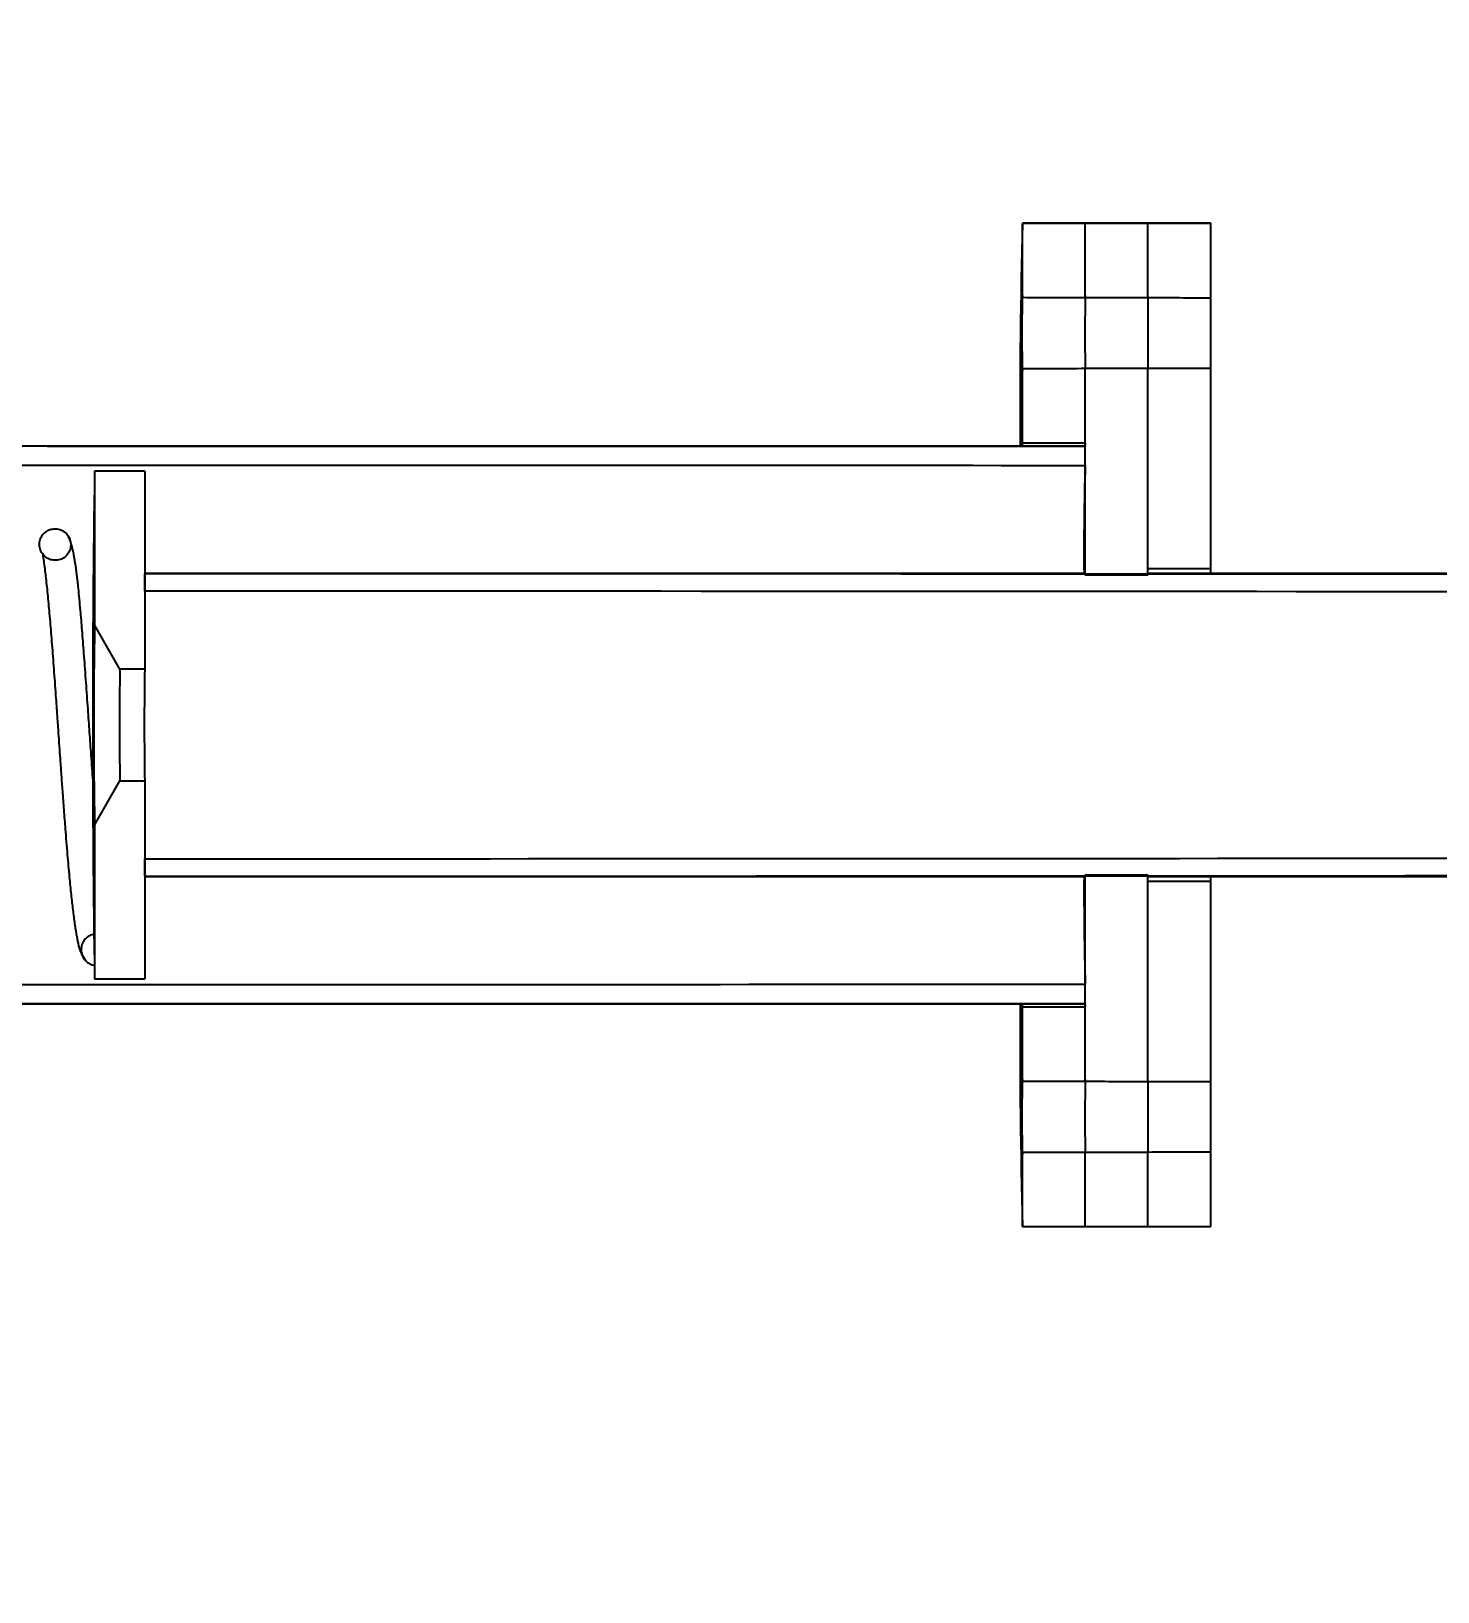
# Model space of a CAD drawing. Header units: millimetres. Extents: x 122 to 2816, y -707 to 556.
# Drawn here: x 819.969 to 822.008, y 293.232 to 295.494 of the extents above; entities that cross this region are included whole.
import ezdxf

# ---------------------------------------------------------------- set-up
doc = ezdxf.new("R2010")
doc.units = ezdxf.units.MM
doc.header["$PDSIZE"] = -1
doc.layers.add('FORMAT', color=7, linetype='Continuous')
doc.styles.add('SLDTEXTSTYLE7', font='TXT', dxfattribs={"width": 0.75})
doc.dimstyles.new('SLDDIMSTYLE5', dxfattribs={"dimtxt": 1.852083, "dimasz": 1.852083, "dimexe": 0, "dimexo": 0.625, "dimgap": 0.463021, "dimtad": 1, "dimlfac": 110, "dimzin": 12, "dimtxsty": 'SLDTEXTSTYLE7', "dimsah": 1, "dimcen": 2.5, "dimadec": 1, "dimazin": 3, "dimtfac": 1, "dimtdec": 1, "dimtmove": 0, "dimatfit": 3, "dimfrac": 2, "dimtzin": 12})
pattern_1 = [(45, (577.821, 87.9), (-6.7352, 6.7352), []), (45, (582.311, 87.9), (-6.7352, 6.7352), [])]
pattern_2 = [(45, (577.821, 87.9), (-13.4704, 13.4704), []), (45, (582.311, 87.9), (-13.4704, 13.4704), []), (45, (586.801, 87.9), (-13.4704, 13.4704), []), (45, (591.292, 87.9), (-13.4704, 13.4704), [])]

# ---------------------------------------------------------------- blocks, each defined once
blk = doc.blocks.new('*D1071')
at = {"layer": 'Defpoints', "color": 0}
for p in [(861.3505, 305.0429), (826.3505, 299.5884), (835.5678, 294.5899), (812.7141, 291.4066), (823.6232, 291.4066)]:
    blk.add_point(p, dxfattribs=at)
at = {"layer": 'FORMAT', "color": 0, "lineweight": -2}
blk.add_line((823.6857, 291.4066), (835.6499, 291.4066), dxfattribs=at)
blk.add_arc((773.8505, 291.4066), 61.7994, 1.717178, 7.140781, dxfattribs=at)
at = {"layer": 'FORMAT', "color": 0}
for points in [[(834.8649, 299.0458), (835.4762, 299.1317), (834.9128, 300.9228)], [(835.9308, 293.2631), (835.3135, 293.2538), (835.6499, 291.4066)]]:
    blk.add_solid(points, dxfattribs=at)
at = {"layer": 'FORMAT', "color": 0, "insert": (837.5263, 299.12), "char_height": 1.85208, "attachment_point": 1, "rotation": 275.2523, "style": 'SLDTEXTSTYLE7'}
blk.add_mtext('\\A1;8.9°', dxfattribs=at)

msp = doc.modelspace()

# ---------------------------------------------------------------- hatches: boundary and pattern name
at = {"linetype": 'Continuous', "lineweight": 18}
h = msp.add_hatch(dxfattribs=at)
h.set_pattern_fill('ANSI32', style=0)
h.set_pattern_definition(pattern_1)
edge = h.paths.add_edge_path(flags=0)
edge.add_ellipse((818.168686, 294.488383), major_axis=(-127.272727, 0), ratio=0.0057142857, start_angle=192.32242293, end_angle=192.65768894)
edge.add_line((821.405951, 295.21542), (821.405951, 295.107878))
edge.add_ellipse((818.168686, 295.056565), major_axis=(-9.545455, 0), ratio=0.00571429, start_angle=180.8800249, end_angle=180.9081008, ccw=False)
edge.add_line((821.496861, 295.107687), (821.496861, 295.215407))
h = msp.add_hatch(dxfattribs=at)
h.set_pattern_fill('ANSI34', style=0)
h.set_pattern_definition(pattern_2)
edge = h.paths.add_edge_path(flags=0)
edge.add_ellipse((818.168686, 294.488383), major_axis=(-127.272727, 0), ratio=0.0057142857, start_angle=192.00418757, end_angle=192.32242293)
edge.add_line((821.496861, 295.215407), (821.496861, 295.107687))
edge.add_ellipse((818.168686, 295.056565), major_axis=(-9.545455, 0), ratio=0.00571429, start_angle=180.8533411, end_angle=180.8800249, ccw=False)
edge.add_line((821.587772, 295.107491), (821.587772, 295.215393))
h = msp.add_hatch(dxfattribs=at)
h.set_pattern_fill('ANSI32', style=0)
h.set_pattern_definition(pattern_1)
edge = h.paths.add_edge_path(flags=0)
edge.add_ellipse((818.168686, 294.488383), major_axis=(-127.272727, 0), ratio=0.0057142857, start_angle=191.7017351, end_angle=192.00418757)
edge.add_line((821.587772, 295.215393), (821.587772, 295.107491))
edge.add_ellipse((818.168686, 295.056565), major_axis=(-9.545455, 0), ratio=0.00571429, start_angle=180.8279398, end_angle=180.8533411, ccw=False)
edge.add_line((821.678683, 295.107289), (821.678683, 295.215379))
h = msp.add_hatch(dxfattribs=at)
h.set_pattern_fill('ANSI32', style=0)
h.set_pattern_definition(pattern_1)
edge = h.paths.add_edge_path(flags=0)
edge.add_line((821.405951, 295.005252), (821.405951, 294.897055))
edge.add_ellipse((818.168686, 294.488383), major_axis=(-71.590909, 0), ratio=0.005714286, start_angle=187.00000178, end_angle=187.19496279, ccw=False)
edge.add_line((821.496861, 294.897032), (821.496861, 295.005442))
edge.add_ellipse((818.168686, 295.056565), major_axis=(-9.545455, 0), ratio=0.00571429, start_angle=179.0918992, end_angle=179.1199751, ccw=False)
h = msp.add_hatch(dxfattribs=at)
h.set_pattern_fill('ANSI34', style=0)
h.set_pattern_definition(pattern_2)
edge = h.paths.add_edge_path(flags=0)
edge.add_line((821.496861, 295.005442), (821.496861, 294.705734))
edge.add_ellipse((818.168686, 294.488383), major_axis=(-38.181818, 0), ratio=0.005714286, start_angle=183.6366308, end_angle=183.7364793, ccw=False)
edge.add_line((821.587772, 294.705688), (821.587772, 295.005639))
edge.add_ellipse((818.168686, 295.056565), major_axis=(-9.545455, 0), ratio=0.00571429, start_angle=179.1199751, end_angle=179.1466589, ccw=False)
h = msp.add_hatch(dxfattribs=at)
h.set_pattern_fill('ANSI32', style=0)
h.set_pattern_definition(pattern_1)
edge = h.paths.add_edge_path(flags=0)
edge.add_line((821.587772, 295.005639), (821.587772, 294.714814))
edge.add_ellipse((818.168686, 294.488383), major_axis=(-39.772727, 0), ratio=0.005714286, start_angle=183.6903229, end_angle=183.7889213, ccw=False)
edge.add_line((821.678683, 294.714769), (821.678683, 295.005841))
edge.add_ellipse((818.168686, 295.056565), major_axis=(-9.545455, 0), ratio=0.00571429, start_angle=179.1466589, end_angle=179.1720602, ccw=False)
h = msp.add_hatch(dxfattribs=at)
h.set_pattern_fill('ANSI32', style=0)
h.set_pattern_definition(pattern_1)
edge = h.paths.add_edge_path(flags=0)
edge.add_ellipse((818.168686, 294.488383), major_axis=(-65.863636, 0), ratio=0.005714286, start_angle=186.44365924, end_angle=207.46282149, ccw=False)
edge.add_line((821.496861, 294.864266), (821.496861, 294.892026))
edge.add_ellipse((818.168686, 294.488383), major_axis=(-70.715909, 0), ratio=0.005714286, start_angle=186.91509502, end_angle=209.16314623)
edge.add_line((818.892777, 294.892453), (818.892777, 294.864724))
h = msp.add_hatch(dxfattribs=at)
h.set_pattern_fill('ANSI32', style=0)
h.set_pattern_definition(pattern_1)
edge = h.paths.add_edge_path(flags=0)
edge.add_ellipse((818.168686, 294.488383), major_axis=(64.431818, 0), ratio=0.005714286, start_angle=10.61018349, end_angle=11.00866078)
edge.add_line((820.060474, 294.856406), (820.060474, 294.633435))
edge.add_spline(control_points=[(820.060474, 294.633435), (820.072743, 294.612121), (820.085007, 294.590804), (820.097215, 294.569456)], knot_values=[0.0000004, 0.0000004, 0.0000004, 0.0000004, 0.00811606, 0.00811606, 0.00811606, 0.00811606], weights=[1, 1, 1, 1], degree=3, periodic=0)
edge.add_ellipse((818.168686, 294.488383), major_axis=(14.318182, 0), ratio=0.005714286, start_angle=2.3623479, end_angle=2.4072161, ccw=False)
edge.add_line((820.133203, 294.569427), (820.133203, 294.856394))
h = msp.add_hatch(dxfattribs=at)
h.set_pattern_fill('ANSI32', style=0)
h.set_pattern_definition(pattern_1)
edge = h.paths.add_edge_path(flags=0)
edge.add_spline(control_points=[(820.003088, 294.772867), (820.000557, 294.772865), (819.99799, 294.772428), (819.995601, 294.77159), (819.993213, 294.770751), (819.990936, 294.769488), (819.98896, 294.767904), (819.986988, 294.766324), (819.985263, 294.764381), (819.983925, 294.762238), (819.982585, 294.760093), (819.981596, 294.757687), (819.981038, 294.75522), (819.980476, 294.75274), (819.980334, 294.75013), (819.980618, 294.747603), (819.980905, 294.745058), (819.981633, 294.742527), (819.98274, 294.740217), (819.983856, 294.737892), (819.985386, 294.735727), (819.987207, 294.7339), (819.989032, 294.732068), (819.991199, 294.730526), (819.993529, 294.729405), (819.995852, 294.728287), (819.998401, 294.727556), (820.000964, 294.727277), (820.003506, 294.727), (820.006133, 294.727161), (820.008622, 294.727749), (820.011088, 294.728332), (820.013489, 294.72935), (820.015621, 294.730721), (820.017743, 294.732084), (820.019658, 294.733833), (820.02121, 294.735821), (820.022763, 294.737811), (820.023995, 294.740096), (820.024808, 294.742486), (820.025625, 294.744892), (820.026041, 294.747471), (820.026023, 294.750011), (820.026005, 294.752573), (820.025547, 294.755166), (820.024688, 294.757579), (820.023823, 294.760007), (820.022528, 294.76232), (820.020909, 294.764326), (820.019287, 294.766336), (820.017296, 294.768094), (820.015099, 294.769452), (820.012908, 294.770806), (820.010451, 294.7718), (820.007934, 294.772347), (820.006347, 294.772692), (820.004713, 294.772868), (820.003088, 294.772867)], knot_values=[0, 0, 0, 0, 0.00083543, 0.00083543, 0.00083543, 0.00167099, 0.00167099, 0.00167099, 0.00250477, 0.00250477, 0.00250477, 0.00333947, 0.00333947, 0.00333947, 0.00417851, 0.00417851, 0.00417851, 0.00502386, 0.00502386, 0.00502386, 0.005875, 0.005875, 0.005875, 0.00672857, 0.00672857, 0.00672857, 0.00757954, 0.00757954, 0.00757954, 0.0084237, 0.0084237, 0.0084237, 0.0092603, 0.0092603, 0.0092603, 0.01009251, 0.01009251, 0.01009251, 0.0109256, 0.0109256, 0.0109256, 0.01176399, 0.01176399, 0.01176399, 0.01260932, 0.01260932, 0.01260932, 0.01346005, 0.01346005, 0.01346005, 0.01431255, 0.01431255, 0.01431255, 0.01516282, 0.01516282, 0.01516282, 0.01569444, 0.01569444, 0.01569444, 0.01569444], weights=[1, 1, 1, 1, 1, 1, 1, 1, 1, 1, 1, 1, 1, 1, 1, 1, 1, 1, 1, 1, 1, 1, 1, 1, 1, 1, 1, 1, 1, 1, 1, 1, 1, 1, 1, 1, 1, 1, 1, 1, 1, 1, 1, 1, 1, 1, 1, 1, 1, 1, 1, 1, 1, 1, 1, 1, 1, 1], degree=3, periodic=0)
h = msp.add_hatch(dxfattribs=at)
h.set_pattern_fill('ANSI32', style=0)
h.set_pattern_definition(pattern_1)
edge = h.paths.add_edge_path(flags=0)
edge.add_ellipse((818.168686, 294.488383), major_axis=(-38.420455, 0), ratio=0.005714286, start_angle=182.2028395, end_angle=186.3683855)
edge.add_line((820.133203, 294.707641), (820.133203, 294.682422))
edge.add_ellipse((818.168686, 294.488383), major_axis=(-34.013636, 0), ratio=0.005714286, start_angle=181.9474499, end_angle=185.6409214, ccw=False)
edge.add_line((823.805794, 294.680059), (823.814287, 294.705545))
h = msp.add_hatch(dxfattribs=at)
h.set_pattern_fill('ANSI32', style=0)
h.set_pattern_definition(pattern_1)
edge = h.paths.add_edge_path(flags=0)
edge.add_ellipse((818.168686, 294.488383), major_axis=(64.431818, 0), ratio=0.005714286, start_angle=348.99133922, end_angle=349.38981651)
edge.add_line((820.133203, 294.120372), (820.133203, 294.407339))
edge.add_ellipse((818.168686, 294.488383), major_axis=(14.318182, 0), ratio=0.005714286, start_angle=357.5927839, end_angle=357.6376521, ccw=False)
edge.add_spline(control_points=[(820.097215, 294.40731), (820.085007, 294.385962), (820.072743, 294.364645), (820.060474, 294.343331)], knot_values=[0.0000004, 0.0000004, 0.0000004, 0.0000004, 0.00811606, 0.00811606, 0.00811606, 0.00811606], weights=[1, 1, 1, 1], degree=3, periodic=0)
edge.add_line((820.060474, 294.343331), (820.060474, 294.12036))
h = msp.add_hatch(dxfattribs=at)
h.set_pattern_fill('ANSI32', style=0)
h.set_pattern_definition(pattern_1)
edge = h.paths.add_edge_path(flags=0)
edge.add_ellipse((818.168686, 294.488383), major_axis=(-38.420455, 0), ratio=0.005714286, start_angle=173.6316145, end_angle=177.7379821)
edge.add_line((823.669511, 294.271099), (823.678004, 294.296586))
edge.add_ellipse((818.168686, 294.488383), major_axis=(-34.013636, 0), ratio=0.005714286, start_angle=174.3590786, end_angle=178.0061548, ccw=False)
edge.add_line((820.133203, 294.294344), (820.133203, 294.269125))
h = msp.add_hatch(dxfattribs=at)
h.set_pattern_fill('ANSI34', style=0)
h.set_pattern_definition(pattern_2)
edge = h.paths.add_edge_path(flags=0)
edge.add_line((821.587772, 293.971128), (821.587772, 294.271078))
edge.add_ellipse((818.168686, 294.488383), major_axis=(-38.181818, 0), ratio=0.005714286, start_angle=176.2635207, end_angle=176.3633692, ccw=False)
edge.add_line((821.496861, 294.271032), (821.496861, 293.971324))
edge.add_ellipse((818.168686, 293.920201), major_axis=(-9.545455, 0), ratio=0.00571429, start_angle=180.8533411, end_angle=180.8800249, ccw=False)
h = msp.add_hatch(dxfattribs=at)
h.set_pattern_fill('ANSI32', style=0)
h.set_pattern_definition(pattern_1)
edge = h.paths.add_edge_path(flags=0)
edge.add_line((821.678683, 293.970925), (821.678683, 294.261997))
edge.add_ellipse((818.168686, 294.488383), major_axis=(-39.772727, 0), ratio=0.005714286, start_angle=176.2110787, end_angle=176.3096771, ccw=False)
edge.add_line((821.587772, 294.261952), (821.587772, 293.971128))
edge.add_ellipse((818.168686, 293.920201), major_axis=(-9.545455, 0), ratio=0.00571429, start_angle=180.8279398, end_angle=180.8533411, ccw=False)
h = msp.add_hatch(dxfattribs=at)
h.set_pattern_fill('ANSI32', style=0)
h.set_pattern_definition(pattern_1)
edge = h.paths.add_edge_path(flags=0)
edge.add_line((820.060474, 294.139942), (820.060474, 294.185189))
edge.add_spline(control_points=[(820.060474, 294.185189), (820.059768, 294.185093), (820.059065, 294.184963), (820.058371, 294.1848), (820.055899, 294.18422), (820.053493, 294.183203), (820.051356, 294.181832), (820.049233, 294.180471), (820.047316, 294.178724), (820.045763, 294.176736), (820.044211, 294.17475), (820.04298, 294.172469), (820.042168, 294.170082), (820.041351, 294.167681), (820.040936, 294.165108), (820.040952, 294.162572), (820.040969, 294.160014), (820.041425, 294.157425), (820.042281, 294.155014), (820.043143, 294.152586), (820.044435, 294.150273), (820.046051, 294.148265), (820.047671, 294.14625), (820.049663, 294.144487), (820.05186, 294.143124), (820.054053, 294.141763), (820.056513, 294.140762), (820.059035, 294.140209), (820.059511, 294.140105), (820.059992, 294.140015), (820.060474, 294.139942)], knot_values=[0.00819291, 0.00819291, 0.00819291, 0.00819291, 0.00842646, 0.00842646, 0.00842646, 0.00926451, 0.00926451, 0.00926451, 0.01009674, 0.01009674, 0.01009674, 0.01092861, 0.01092861, 0.01092861, 0.01176532, 0.01176532, 0.01176532, 0.01260939, 0.01260939, 0.01260939, 0.01345992, 0.01345992, 0.01345992, 0.01431342, 0.01431342, 0.01431342, 0.01516555, 0.01516555, 0.01516555, 0.01532482, 0.01532482, 0.01532482, 0.01532482], weights=[1, 1, 1, 1, 1, 1, 1, 1, 1, 1, 1, 1, 1, 1, 1, 1, 1, 1, 1, 1, 1, 1, 1, 1, 1, 1, 1, 1, 1, 1, 1], degree=3, periodic=0)
h = msp.add_hatch(dxfattribs=at)
h.set_pattern_fill('ANSI32', style=0)
h.set_pattern_definition(pattern_1)
edge = h.paths.add_edge_path(flags=0)
edge.add_ellipse((818.168686, 294.488383), major_axis=(-70.715909, 0), ratio=0.005714286, start_angle=150.83685377, end_angle=173.08490498)
edge.add_line((821.496861, 294.08474), (821.496861, 294.1125))
edge.add_ellipse((818.168686, 294.488383), major_axis=(-65.863636, 0), ratio=0.005714286, start_angle=152.53717851, end_angle=173.55634076, ccw=False)
edge.add_line((818.892777, 294.112042), (818.892777, 294.084313))
h = msp.add_hatch(dxfattribs=at)
h.set_pattern_fill('ANSI32', style=0)
h.set_pattern_definition(pattern_1)
edge = h.paths.add_edge_path(flags=0)
edge.add_line((821.496861, 293.971324), (821.496861, 294.079734))
edge.add_ellipse((818.168686, 294.488383), major_axis=(-71.590909, 0), ratio=0.005714286, start_angle=172.80503721, end_angle=172.99999822, ccw=False)
edge.add_line((821.405951, 294.079711), (821.405951, 293.971514))
edge.add_ellipse((818.168686, 293.920201), major_axis=(-9.545455, 0), ratio=0.00571429, start_angle=180.8800249, end_angle=180.9081008, ccw=False)
h = msp.add_hatch(dxfattribs=at)
h.set_pattern_fill('ANSI32', style=0)
h.set_pattern_definition(pattern_1)
edge = h.paths.add_edge_path(flags=0)
edge.add_ellipse((818.168686, 294.488383), major_axis=(-127.272727, 0), ratio=0.0057142857, start_angle=167.34231106, end_angle=167.67757707)
edge.add_line((821.496861, 293.761359), (821.496861, 293.869079))
edge.add_ellipse((818.168686, 293.920201), major_axis=(-9.545455, 0), ratio=0.00571429, start_angle=179.0918992, end_angle=179.1199751, ccw=False)
edge.add_line((821.405951, 293.868888), (821.405951, 293.761346))
h = msp.add_hatch(dxfattribs=at)
h.set_pattern_fill('ANSI34', style=0)
h.set_pattern_definition(pattern_2)
edge = h.paths.add_edge_path(flags=0)
edge.add_ellipse((818.168686, 294.488383), major_axis=(-127.272727, 0), ratio=0.0057142857, start_angle=167.67757707, end_angle=167.99581243)
edge.add_line((821.587772, 293.761373), (821.587772, 293.869275))
edge.add_ellipse((818.168686, 293.920201), major_axis=(-9.545455, 0), ratio=0.00571429, start_angle=179.1199751, end_angle=179.1466589, ccw=False)
edge.add_line((821.496861, 293.869079), (821.496861, 293.761359))
h = msp.add_hatch(dxfattribs=at)
h.set_pattern_fill('ANSI32', style=0)
h.set_pattern_definition(pattern_1)
edge = h.paths.add_edge_path(flags=0)
edge.add_ellipse((818.168686, 294.488383), major_axis=(-127.272727, 0), ratio=0.0057142857, start_angle=167.99581243, end_angle=168.2982649)
edge.add_line((821.678683, 293.761387), (821.678683, 293.869477))
edge.add_ellipse((818.168686, 293.920201), major_axis=(-9.545455, 0), ratio=0.00571429, start_angle=179.1466589, end_angle=179.1720602, ccw=False)
edge.add_line((821.587772, 293.869275), (821.587772, 293.761373))

# ---------------------------------------------------------------- linework, layer by layer
at = {"color": 7, "linetype": 'Continuous', "lineweight": 25}
for p, q in [((821.496753, 295.215656), (821.405845, 295.215656)), ((821.405951, 295.107878), (821.405951, 295.21542)), ((821.58766, 295.215656), (821.496753, 295.215656)), ((821.496753, 295.215656), (821.496861, 295.215407)), ((821.496861, 295.107687), (821.496861, 295.215407)), ((821.678568, 295.215656), (821.58766, 295.215656)), ((821.58766, 295.215656), (821.587772, 295.215393)), ((821.587772, 295.107491), (821.587772, 295.215393)), ((821.678568, 295.215656), (821.678683, 295.215379)), ((821.678683, 295.107289), (821.678683, 295.215379)), ((821.405951, 294.897055), (821.405951, 295.005252)), ((821.496861, 294.705734), (821.496861, 295.005442)), ((821.496861, 294.897032), (821.496861, 295.005442)), ((821.587772, 294.714814), (821.587772, 295.005639)), ((821.587772, 294.705688), (821.587772, 295.005639)), ((821.678683, 294.714769), (821.678683, 295.005841)), ((821.496753, 294.892474), (818.892777, 294.892474)), ((821.496753, 294.892474), (821.496861, 294.892026)), ((821.496861, 294.864266), (821.496861, 294.892026)), ((820.133139, 294.856565), (820.060413, 294.856565)), ((820.060474, 294.856406), (820.060474, 294.633435)), ((820.133203, 294.856394), (820.133139, 294.856565)), ((820.133203, 294.856394), (820.133203, 294.569427)), ((821.496753, 294.707928), (820.133203, 294.707928)), ((820.133203, 294.682422), (820.133203, 294.707641)), ((823.814897, 294.707928), (821.587772, 294.707928)), ((820.097215, 294.569456), (820.060474, 294.633435)), ((820.060474, 294.343331), (820.097215, 294.40731)), ((820.133203, 294.407339), (820.133203, 294.120372)), ((820.060474, 294.343331), (820.060474, 294.12036)), ((820.133203, 294.269125), (820.133203, 294.294344)), ((820.133203, 294.268838), (821.496753, 294.268838)), ((821.496861, 293.971324), (821.496861, 294.271032)), ((821.587772, 293.971128), (821.587772, 294.271078)), ((821.587772, 294.268838), (823.668578, 294.268838)), ((821.587772, 293.971128), (821.587772, 294.261952)), ((821.678683, 293.970925), (821.678683, 294.261997)), ((820.060474, 294.185189), (820.060474, 294.139942)), ((820.060413, 294.120201), (820.133139, 294.120201)), ((820.133139, 294.120201), (820.133203, 294.120372)), ((821.496861, 294.08474), (821.496861, 294.1125)), ((818.892777, 294.084292), (821.496753, 294.084292)), ((821.405951, 293.971514), (821.405951, 294.079711)), ((821.496861, 294.08474), (821.496753, 294.084292)), ((821.496861, 293.971324), (821.496861, 294.079734)), ((821.405951, 293.761346), (821.405951, 293.868888)), ((821.496861, 293.761359), (821.496861, 293.869079)), ((821.587772, 293.761373), (821.587772, 293.869275)), ((821.678683, 293.761387), (821.678683, 293.869477)), ((821.405845, 293.76111), (821.496753, 293.76111)), ((821.496861, 293.761359), (821.496753, 293.76111)), ((821.496753, 293.76111), (821.58766, 293.76111)), ((821.587772, 293.761373), (821.58766, 293.76111)), ((821.58766, 293.76111), (821.678568, 293.76111)), ((821.678683, 293.761387), (821.678568, 293.76111))]:
    msp.add_line(p, q, dxfattribs=at)
at = {"color": 7, "linetype": 'Continuous', "lineweight": 25, "flags": 128}
for points in [[(821.405951, 295.005252), (821.405873, 295.002242), (821.405794, 295.002761), (821.405718, 295.006776), (821.40565, 295.014025), (821.405595, 295.024037), (821.405556, 295.036163), (821.405536, 295.049614), (821.405536, 295.063516), (821.405556, 295.076967), (821.405595, 295.089092), (821.40565, 295.099105), (821.405718, 295.106354), (821.405794, 295.110368), (821.405873, 295.110887), (821.405951, 295.107878)], [(821.405951, 293.868888), (821.405873, 293.865879), (821.405794, 293.866398), (821.405718, 293.870412), (821.40565, 293.877661), (821.405595, 293.887674), (821.405556, 293.899799), (821.405536, 293.91325), (821.405536, 293.927152), (821.405556, 293.940603), (821.405595, 293.952729), (821.40565, 293.962741), (821.405718, 293.96999), (821.405794, 293.974005), (821.405873, 293.974524), (821.405951, 293.971514)]]:
    msp.add_lwpolyline(points, dxfattribs=at)
at = {"color": 7, "linetype": 'Continuous', "lineweight": 25}
for centre, radius, start, end in [((831.23711, 294.945523), 9.834863, 178.4274384, 180.3090537), ((825.885689, 295.053988), 4.389308, 179.254332, 180.646376), ((827.169214, 295.056918), 5.581895, 179.481952, 180.535272), ((827.268334, 295.05668), 5.590108, 179.477348, 180.528312), ((821.41862, 294.893441), 0.013175, 164.07534, 184.208342), ((821.529681, 294.892561), 0.033293, 171.514068, 180.149958), ((844.073028, 294.488383), 24.015373, 179.1219377, 180.8780623), ((825.614189, 294.740463), 4.119312, 178.271067, 180.452528), ((821.723457, 294.709834), 0.045265, 172.610834, 182.413013), ((828.648366, 294.488383), 8.589117, 179.0323477, 180.9676523), ((825.355569, 294.488383), 5.259048, 179.108623, 180.891377), ((825.457339, 294.488383), 5.324829, 179.119592, 180.880408), ((826.703983, 294.248443), 5.209017, 179.775668, 181.500737), ((821.723457, 294.266932), 0.045265, 177.586987, 187.389166), ((831.23711, 294.031243), 9.834863, 179.6909463, 181.5725616), ((821.41862, 294.083325), 0.013175, 175.791658, 195.92466), ((821.529681, 294.084205), 0.033293, 179.850042, 188.485932), ((825.885689, 293.917624), 4.389308, 179.254332, 180.646376), ((827.169214, 293.920555), 5.581895, 179.481952, 180.535272), ((827.268334, 293.920316), 5.590108, 179.477348, 180.528312)]:
    msp.add_arc(centre, radius, start, end, dxfattribs=at)
for centre, major_axis, start_param, end_param in [((818.168686, 294.488383), (-127.272727, 0), 4.68623605, 4.68695059), ((818.168686, 294.488383), (-127.272727, 0), 4.6855215, 4.68623605), ((818.168686, 294.488383), (-127.272727, 0), 4.68480694, 4.6855215), ((818.168686, 295.056565), (-9.545455, 0), 4.35624163, 4.3663843), ((818.168686, 295.056565), (-9.545455, 0), 4.34606053, 4.35624163), ((818.168686, 295.056565), (-9.545455, 0), 4.33583952, 4.34606053), ((818.168686, 295.056565), (-9.545455, 0), 1.916801, 1.92694368), ((818.168686, 295.056565), (-9.545455, 0), 1.92694368, 1.93712477), ((818.168686, 295.056565), (-9.545455, 0), 1.93712477, 1.94734579), ((818.168686, 294.488383), (-70.715909, 0), 4.66530757, 4.70214937), ((818.168686, 294.488383), (-71.590909, 0), 4.66588343, 4.66715462), ((818.168686, 294.488383), (-65.863636, 0), 4.66183615, 4.70139497), ((818.168686, 294.488383), (64.431818, 0), 1.54030175, 1.54143103), ((818.168686, 294.488383), (-39.772727, 0), 4.62402269, 4.62631717), ((818.168686, 294.488383), (-38.420455, 0), 4.5649124, 4.66123463), ((818.168686, 294.488383), (-38.181818, 0), 4.62272139, 4.62511173), ((818.168686, 294.488383), (-34.013636, 0), 4.54588996, 4.65460009), ((818.168686, 294.488383), (14.318182, 0), 1.43315784, 1.4356948), ((818.168686, 294.488383), (14.318182, 0), 4.8474905, 4.85002746), ((818.168686, 294.488383), (-34.013636, 0), 1.62858521, 1.73348686), ((818.168686, 294.488383), (-38.420455, 0), 1.62195068, 1.71446442), ((818.168686, 294.488383), (-38.181818, 0), 1.65807357, 1.66046392), ((818.168686, 294.488383), (-39.772727, 0), 1.65686814, 1.65916262), ((818.168686, 294.488383), (-65.863636, 0), 1.58179034, 1.62134915), ((818.168686, 294.488383), (64.431818, 0), 4.74175428, 4.74288355), ((818.168686, 294.488383), (-70.715909, 0), 1.58103594, 1.61787774), ((818.168686, 294.488383), (-71.590909, 0), 1.61603068, 1.61730188), ((818.168686, 293.920201), (-9.545455, 0), 4.35624163, 4.3663843), ((818.168686, 293.920201), (-9.545455, 0), 4.34606053, 4.35624163), ((818.168686, 293.920201), (-9.545455, 0), 4.33583952, 4.34606053), ((818.168686, 293.920201), (-9.545455, 0), 1.916801, 1.92694368), ((818.168686, 293.920201), (-9.545455, 0), 1.92694368, 1.93712477), ((818.168686, 293.920201), (-9.545455, 0), 1.93712477, 1.94734579), ((818.168686, 294.488383), (-127.272727, 0), 1.59623472, 1.59694925), ((818.168686, 294.488383), (-127.272727, 0), 1.59694925, 1.5976638), ((818.168686, 294.488383), (-127.272727, 0), 1.5976638, 1.59837836)]:
    msp.add_ellipse(centre, major_axis=major_axis, ratio=0.00571429, start_param=start_param, end_param=end_param, dxfattribs=at)
for points, knots in [([(820.003088, 294.772867), (820.000545, 294.772616), (819.995458, 294.772115), (819.988693, 294.768215), (819.983557, 294.762472), (819.980614, 294.7553), (819.98019, 294.747536), (819.982354, 294.740012), (819.986899, 294.733584), (819.993329, 294.729008), (820.000895, 294.726838), (820.0087, 294.727316), (820.015845, 294.730349), (820.021551, 294.735558), (820.02522, 294.742363), (820.026456, 294.750036), (820.025094, 294.757739), (820.021249, 294.764614), (820.01534, 294.7698), (820.008921, 294.772496), (820.004715, 294.772763), (820.003088, 294.772867)], [0, 0, 0, 0, 0.05321942, 0.10644443, 0.15956036, 0.2127387, 0.26619285, 0.32004492, 0.37425797, 0.42861834, 0.4828088, 0.53656956, 0.58985669, 0.64287409, 0.69595173, 0.74936629, 0.80321676, 0.85740371, 0.91169743, 0.96584664, 1, 1, 1, 1]), ([(820.059035, 294.396374), (820.058675, 294.401301), (820.057416, 294.41853), (820.055394, 294.447304), (820.052928, 294.482341), (820.050472, 294.517973), (820.047821, 294.555241), (820.045097, 294.592164), (820.042529, 294.625482), (820.040334, 294.651324), (820.038513, 294.671166), (820.03684, 294.68838), (820.034854, 294.706183), (820.032353, 294.724345), (820.02931, 294.741204), (820.025646, 294.755727), (820.022748, 294.760758), (820.021334, 294.763212)], [0, 0, 0, 0, 0.03045277, 0.10646836, 0.17216019, 0.24076925, 0.3219437, 0.40332103, 0.48086408, 0.55380808, 0.59923547, 0.64475432, 0.70714254, 0.76708976, 0.8382692, 0.92111035, 1, 1, 1, 1]), ([(819.985107, 294.735971), (819.98522, 294.735463), (819.985468, 294.73435), (819.986532, 294.726888), (819.988236, 294.713689), (819.990641, 294.693549), (819.993413, 294.665704), (819.996158, 294.6348), (819.998832, 294.601301), (820.001519, 294.56514), (820.004045, 294.530197), (820.006204, 294.499133), (820.00793, 294.474291), (820.009384, 294.453577), (820.010793, 294.433595), (820.012298, 294.412413), (820.014055, 294.387783), (820.016035, 294.361113), (820.018492, 294.329517), (820.021178, 294.296632), (820.024011, 294.265415), (820.026651, 294.23947), (820.029178, 294.217294), (820.031757, 294.197864), (820.035441, 294.176518), (820.038394, 294.160045), (820.04524, 294.149969), (820.04743, 294.146747)], [0, 0, 0, 0, 0.03579258, 0.078354, 0.11846793, 0.17411702, 0.22361635, 0.27037148, 0.31686205, 0.36313198, 0.40936018, 0.44392578, 0.47277145, 0.49586033, 0.51572401, 0.54207448, 0.56962391, 0.60245929, 0.63786713, 0.68690553, 0.73130736, 0.77105488, 0.80925534, 0.84828703, 0.88805364, 0.96419428, 1, 1, 1, 1]), ([(820.059008, 294.396371), (820.05901, 294.396159), (820.059019, 294.395217), (820.059048, 294.387939), (820.059101, 294.368635), (820.059189, 294.338472), (820.059327, 294.301359), (820.059511, 294.264662), (820.059748, 294.231005), (820.060025, 294.204781), (820.060273, 294.190591), (820.060427, 294.186459), (820.060474, 294.185189)], [0, 0, 0, 0, 0.00354758, 0.0157353, 0.07398687, 0.18988506, 0.30659932, 0.45543975, 0.60862285, 0.76539125, 0.92788797, 1, 1, 1, 1]), ([(820.060474, 294.185189), (820.059771, 294.185072), (820.056562, 294.184537), (820.051133, 294.182194), (820.045425, 294.177006), (820.041757, 294.170205), (820.040521, 294.162547), (820.041876, 294.154851), (820.045713, 294.147979), (820.051619, 294.14276), (820.056969, 294.140551), (820.059993, 294.140025), (820.060474, 294.139942)], [0, 0, 0, 0, 0.03297173, 0.15040682, 0.26705003, 0.38365728, 0.50094265, 0.61924725, 0.73843944, 0.85803277, 0.97742431, 1, 1, 1, 1])]:
    msp.add_open_spline(points, degree=3, knots=knots, dxfattribs=at)

# ---------------------------------------------------------------- dimensions: what is measured, and where the dimension line sits
at = {"layer": 'FORMAT'}
dim = msp.add_angular_dim_2l(base=(835.567843, 294.589895), line1=((826.350505, 299.588383), (861.350505, 305.042928)), line2=((823.623232, 291.406565), (812.714141, 291.406565)), dimstyle='SLDDIMSTYLE5', dxfattribs=at)
dim.commit()
dim.dimension.update_dxf_attribs({"geometry": '*D1071', "text_midpoint": (835.390409, 297.063738), "dimtype": 162})

doc.saveas('drawing.dxf')
